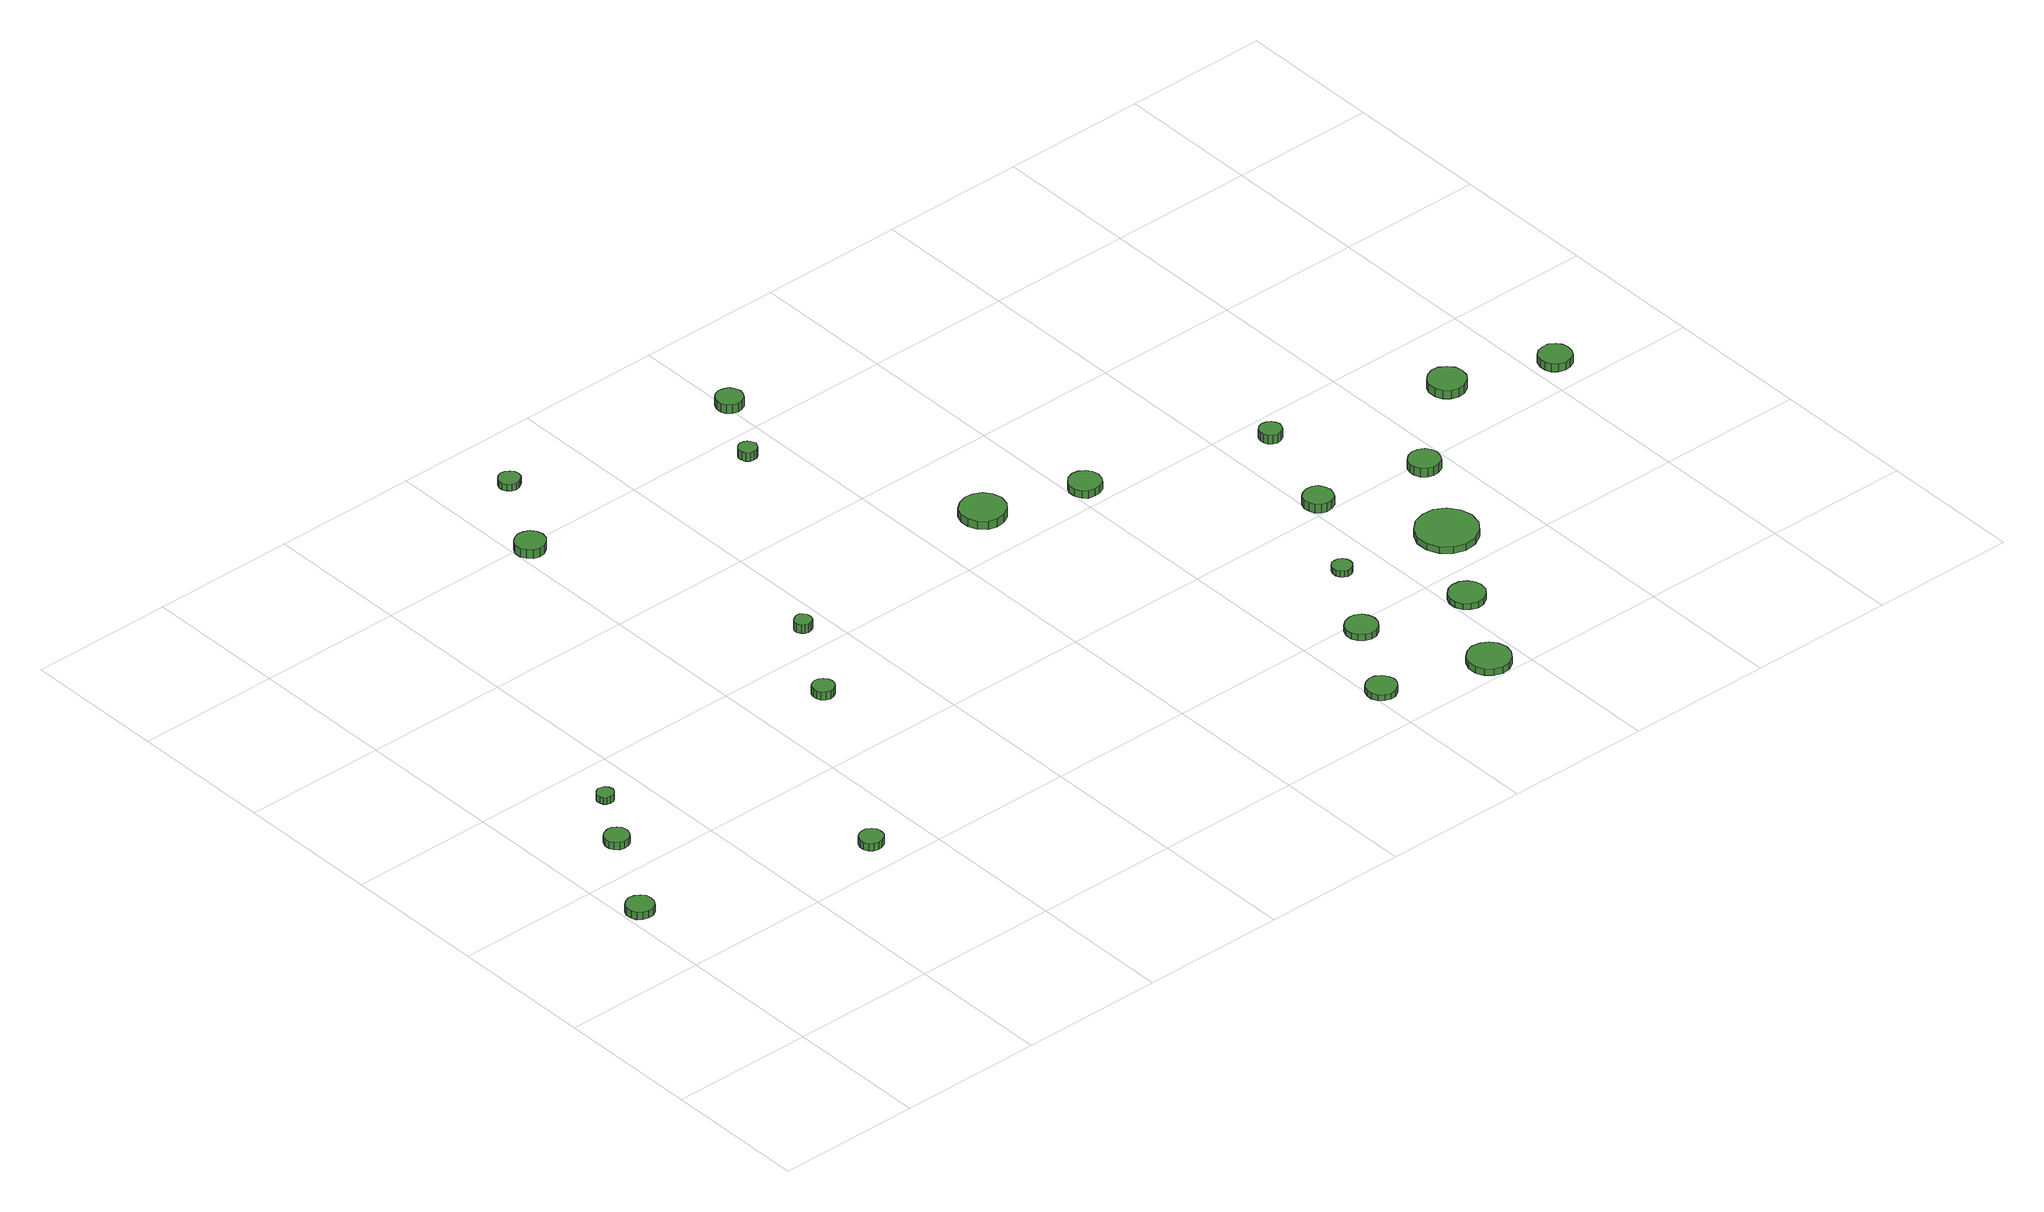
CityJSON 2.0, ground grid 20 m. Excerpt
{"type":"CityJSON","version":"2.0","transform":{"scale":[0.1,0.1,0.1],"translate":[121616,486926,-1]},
"CityObjects":{
"tree1":{"type":"SolitaryVegetationObject","attributes":{"function":"something"},"geometry":[{"type":"MultiSurface","lod":"1","boundaries":[[[0,1,2,3,4,5,6,7,8,9,10,11,12,13,14]],[[15,16,17,18,19,20,21,22,23,24,25,26,27,28,29]],[[0,29,28,1]],[[1,28,27,2]],[[2,27,26,3]],[[3,26,25,4]],[[4,25,24,5]],[[5,24,23,6]],[[6,23,22,7]],[[7,22,21,8]],[[8,21,20,9]],[[9,20,19,10]],[[10,19,18,11]],[[11,18,17,12]],[[12,17,16,13]],[[13,16,15,14]],[[14,15,29,0]]]}]},
"tree2":{"type":"SolitaryVegetationObject","attributes":{"function":"something"},"geometry":[{"type":"MultiSurface","lod":"1","boundaries":[[[30,31,32,33,34,35,36,37,38,39,40,41,42,43,44]],[[45,46,47,48,49,50,51,52,53,54,55,56,57,58,59]],[[30,59,58,31]],[[31,58,57,32]],[[32,57,56,33]],[[33,56,55,34]],[[34,55,54,35]],[[35,54,53,36]],[[36,53,52,37]],[[37,52,51,38]],[[38,51,50,39]],[[39,50,49,40]],[[40,49,48,41]],[[41,48,47,42]],[[42,47,46,43]],[[43,46,45,44]],[[44,45,59,30]]]}]},
"tree3":{"type":"SolitaryVegetationObject","attributes":{"function":"something"},"geometry":[{"type":"MultiSurface","lod":"1","boundaries":[[[60,61,62,63,64,65,66,67,68,69,70,71,72,73,74]],[[75,76,77,78,79,80,81,82,83,84,85,86,87,88,89]],[[60,89,88,61]],[[61,88,87,62]],[[62,87,86,63]],[[63,86,85,64]],[[64,85,84,65]],[[65,84,83,66]],[[66,83,82,67]],[[67,82,81,68]],[[68,81,80,69]],[[69,80,79,70]],[[70,79,78,71]],[[71,78,77,72]],[[72,77,76,73]],[[73,76,75,74]],[[74,75,89,60]]]}]},
"tree4":{"type":"SolitaryVegetationObject","attributes":{"function":"something"},"geometry":[{"type":"MultiSurface","lod":"1","boundaries":[[[90,91,92,93,94,95,96,97,98,99,100,101,102,103,104]],[[105,106,107,108,109,110,111,112,113,114,115,116,117,118,119]],[[90,119,118,91]],[[91,118,117,92]],[[92,117,116,93]],[[93,116,115,94]],[[94,115,114,95]],[[95,114,113,96]],[[96,113,112,97]],[[97,112,111,98]],[[98,111,110,99]],[[99,110,109,100]],[[100,109,108,101]],[[101,108,107,102]],[[102,107,106,103]],[[103,106,105,104]],[[104,105,119,90]]]}]},
"tree5":{"type":"SolitaryVegetationObject","attributes":{"function":"something"},"geometry":[{"type":"MultiSurface","lod":"1","boundaries":[[[120,121,122,123,124,125,126,127,128,129,130,131,132,133,134]],[[135,136,137,138,139,140,141,142,143,144,145,146,147,148,149]],[[120,149,148,121]],[[121,148,147,122]],[[122,147,146,123]],[[123,146,145,124]],[[124,145,144,125]],[[125,144,143,126]],[[126,143,142,127]],[[127,142,141,128]],[[128,141,140,129]],[[129,140,139,130]],[[130,139,138,131]],[[131,138,137,132]],[[132,137,136,133]],[[133,136,135,134]],[[134,135,149,120]]]}]},
"tree6":{"type":"SolitaryVegetationObject","attributes":{"function":"something"},"geometry":[{"type":"MultiSurface","lod":"1","boundaries":[[[150,151,152,153,154,155,156,157,158,159,160,161,162,163,164]],[[165,166,167,168,169,170,171,172,173,174,175,176,177,178,179]],[[150,179,178,151]],[[151,178,177,152]],[[152,177,176,153]],[[153,176,175,154]],[[154,175,174,155]],[[155,174,173,156]],[[156,173,172,157]],[[157,172,171,158]],[[158,171,170,159]],[[159,170,169,160]],[[160,169,168,161]],[[161,168,167,162]],[[162,167,166,163]],[[163,166,165,164]],[[164,165,179,150]]]}]},
"tree7":{"type":"SolitaryVegetationObject","attributes":{"function":"something"},"geometry":[{"type":"MultiSurface","lod":"1","boundaries":[[[180,181,182,183,184,185,186,187,188,189,190,191,192,193,194]],[[195,196,197,198,199,200,201,202,203,204,205,206,207,208,209]],[[180,209,208,181]],[[181,208,207,182]],[[182,207,206,183]],[[183,206,205,184]],[[184,205,204,185]],[[185,204,203,186]],[[186,203,202,187]],[[187,202,201,188]],[[188,201,200,189]],[[189,200,199,190]],[[190,199,198,191]],[[191,198,197,192]],[[192,197,196,193]],[[193,196,195,194]],[[194,195,209,180]]]}]},
"tree8":{"type":"SolitaryVegetationObject","attributes":{"function":"something"},"geometry":[{"type":"MultiSurface","lod":"1","boundaries":[[[210,211,212,213,214,215,216,217,218,219,220,221,222,223,224]],[[225,226,227,228,229,230,231,232,233,234,235,236,237,238,239]],[[210,239,238,211]],[[211,238,237,212]],[[212,237,236,213]],[[213,236,235,214]],[[214,235,234,215]],[[215,234,233,216]],[[216,233,232,217]],[[217,232,231,218]],[[218,231,230,219]],[[219,230,229,220]],[[220,229,228,221]],[[221,228,227,222]],[[222,227,226,223]],[[223,226,225,224]],[[224,225,239,210]]]}]},
"tree9":{"type":"SolitaryVegetationObject","attributes":{"function":"something"},"geometry":[{"type":"MultiSurface","lod":"1","boundaries":[[[240,241,242,243,244,245,246,247,248,249,250,251,252,253,254]],[[255,256,257,258,259,260,261,262,263,264,265,266,267,268,269]],[[240,269,268,241]],[[241,268,267,242]],[[242,267,266,243]],[[243,266,265,244]],[[244,265,264,245]],[[245,264,263,246]],[[246,263,262,247]],[[247,262,261,248]],[[248,261,260,249]],[[249,260,259,250]],[[250,259,258,251]],[[251,258,257,252]],[[252,257,256,253]],[[253,256,255,254]],[[254,255,269,240]]]}]},
"tree10":{"type":"SolitaryVegetationObject","attributes":{"function":"something"},"geometry":[{"type":"MultiSurface","lod":"1","boundaries":[[[270,271,272,273,274,275,276,277,278,279,280,281,282,283,284]],[[285,286,287,288,289,290,291,292,293,294,295,296,297,298,299]],[[270,299,298,271]],[[271,298,297,272]],[[272,297,296,273]],[[273,296,295,274]],[[274,295,294,275]],[[275,294,293,276]],[[276,293,292,277]],[[277,292,291,278]],[[278,291,290,279]],[[279,290,289,280]],[[280,289,288,281]],[[281,288,287,282]],[[282,287,286,283]],[[283,286,285,284]],[[284,285,299,270]]]}]},
"tree11":{"type":"SolitaryVegetationObject","attributes":{"function":"something"},"geometry":[{"type":"MultiSurface","lod":"1","boundaries":[[[300,301,302,303,304,305,306,307,308,309,310,311,312,313,314]],[[315,316,317,318,319,320,321,322,323,324,325,326,327,328,329]],[[300,329,328,301]],[[301,328,327,302]],[[302,327,326,303]],[[303,326,325,304]],[[304,325,324,305]],[[305,324,323,306]],[[306,323,322,307]],[[307,322,321,308]],[[308,321,320,309]],[[309,320,319,310]],[[310,319,318,311]],[[311,318,317,312]],[[312,317,316,313]],[[313,316,315,314]],[[314,315,329,300]]]}]},
"tree12":{"type":"SolitaryVegetationObject","attributes":{"function":"something"},"geometry":[{"type":"MultiSurface","lod":"1","boundaries":[[[330,331,332,333,334,335,336,337,338,339,340,341,342,343,344]],[[345,346,347,348,349,350,351,352,353,354,355,356,357,358,359]],[[330,359,358,331]],[[331,358,357,332]],[[332,357,356,333]],[[333,356,355,334]],[[334,355,354,335]],[[335,354,353,336]],[[336,353,352,337]],[[337,352,351,338]],[[338,351,350,339]],[[339,350,349,340]],[[340,349,348,341]],[[341,348,347,342]],[[342,347,346,343]],[[343,346,345,344]],[[344,345,359,330]]]}]},
"tree13":{"type":"SolitaryVegetationObject","attributes":{"function":"something"},"geometry":[{"type":"MultiSurface","lod":"1","boundaries":[[[360,361,362,363,364,365,366,367,368,369,370,371,372,373,374]],[[375,376,377,378,379,380,381,382,383,384,385,386,387,388,389]],[[360,389,388,361]],[[361,388,387,362]],[[362,387,386,363]],[[363,386,385,364]],[[364,385,384,365]],[[365,384,383,366]],[[366,383,382,367]],[[367,382,381,368]],[[368,381,380,369]],[[369,380,379,370]],[[370,379,378,371]],[[371,378,377,372]],[[372,377,376,373]],[[373,376,375,374]],[[374,375,389,360]]]}]},
"tree14":{"type":"SolitaryVegetationObject","attributes":{"function":"something"},"geometry":[{"type":"MultiSurface","lod":"1","boundaries":[[[390,391,392,393,394,395,396,397,398,399,400,401,402,403,404]],[[405,406,407,408,409,410,411,412,413,414,415,416,417,418,419]],[[390,419,418,391]],[[391,418,417,392]],[[392,417,416,393]],[[393,416,415,394]],[[394,415,414,395]],[[395,414,413,396]],[[396,413,412,397]],[[397,412,411,398]],[[398,411,410,399]],[[399,410,409,400]],[[400,409,408,401]],[[401,408,407,402]],[[402,407,406,403]],[[403,406,405,404]],[[404,405,419,390]]]}]},
"tree15":{"type":"SolitaryVegetationObject","attributes":{"function":"something"},"geometry":[{"type":"MultiSurface","lod":"1","boundaries":[[[420,421,422,423,424,425,426,427,428,429,430,431,432,433,434]],[[435,436,437,438,439,440,441,442,443,444,445,446,447,448,449]],[[420,449,448,421]],[[421,448,447,422]],[[422,447,446,423]],[[423,446,445,424]],[[424,445,444,425]],[[425,444,443,426]],[[426,443,442,427]],[[427,442,441,428]],[[428,441,440,429]],[[429,440,439,430]],[[430,439,438,431]],[[431,438,437,432]],[[432,437,436,433]],[[433,436,435,434]],[[434,435,449,420]]]}]},
"tree16":{"type":"SolitaryVegetationObject","attributes":{"function":"something"},"geometry":[{"type":"MultiSurface","lod":"1","boundaries":[[[450,451,452,453,454,455,456,457,458,459,460,461,462,463,464]],[[465,466,467,468,469,470,471,472,473,474,475,476,477,478,479]],[[450,479,478,451]],[[451,478,477,452]],[[452,477,476,453]],[[453,476,475,454]],[[454,475,474,455]],[[455,474,473,456]],[[456,473,472,457]],[[457,472,471,458]],[[458,471,470,459]],[[459,470,469,460]],[[460,469,468,461]],[[461,468,467,462]],[[462,467,466,463]],[[463,466,465,464]],[[464,465,479,450]]]}]},
"tree17":{"type":"SolitaryVegetationObject","attributes":{"function":"something"},"geometry":[{"type":"MultiSurface","lod":"1","boundaries":[[[480,481,482,483,484,485,486,487,488,489,490,491,492,493,494]],[[495,496,497,498,499,500,501,502,503,504,505,506,507,508,509]],[[480,509,508,481]],[[481,508,507,482]],[[482,507,506,483]],[[483,506,505,484]],[[484,505,504,485]],[[485,504,503,486]],[[486,503,502,487]],[[487,502,501,488]],[[488,501,500,489]],[[489,500,499,490]],[[490,499,498,491]],[[491,498,497,492]],[[492,497,496,493]],[[493,496,495,494]],[[494,495,509,480]]]}]},
"tree18":{"type":"SolitaryVegetationObject","attributes":{"function":"something"},"geometry":[{"type":"MultiSurface","lod":"1","boundaries":[[[510,511,512,513,514,515,516,517,518,519,520,521,522,523,524]],[[525,526,527,528,529,530,531,532,533,534,535,536,537,538,539]],[[510,539,538,511]],[[511,538,537,512]],[[512,537,536,513]],[[513,536,535,514]],[[514,535,534,515]],[[515,534,533,516]],[[516,533,532,517]],[[517,532,531,518]],[[518,531,530,519]],[[519,530,529,520]],[[520,529,528,521]],[[521,528,527,522]],[[522,527,526,523]],[[523,526,525,524]],[[524,525,539,510]]]}]},
"tree19":{"type":"SolitaryVegetationObject","attributes":{"function":"something"},"geometry":[{"type":"MultiSurface","lod":"1","boundaries":[[[540,541,542,543,544,545,546,547,548,549,550,551,552,553,554]],[[555,556,557,558,559,560,561,562,563,564,565,566,567,568,569]],[[540,569,568,541]],[[541,568,567,542]],[[542,567,566,543]],[[543,566,565,544]],[[544,565,564,545]],[[545,564,563,546]],[[546,563,562,547]],[[547,562,561,548]],[[548,561,560,549]],[[549,560,559,550]],[[550,559,558,551]],[[551,558,557,552]],[[552,557,556,553]],[[553,556,555,554]],[[554,555,569,540]]]}]},
"tree20":{"type":"SolitaryVegetationObject","attributes":{"function":"something"},"geometry":[{"type":"MultiSurface","lod":"1","boundaries":[[[570,571,572,573,574,575,576,577,578,579,580,581,582,583,584]],[[585,586,587,588,589,590,591,592,593,594,595,596,597,598,599]],[[570,599,598,571]],[[571,598,597,572]],[[572,597,596,573]],[[573,596,595,574]],[[574,595,594,575]],[[575,594,593,576]],[[576,593,592,577]],[[577,592,591,578]],[[578,591,590,579]],[[579,590,589,580]],[[580,589,588,581]],[[581,588,587,582]],[[582,587,586,583]],[[583,586,585,584]],[[584,585,599,570]]]}]},
"tree21":{"type":"SolitaryVegetationObject","attributes":{"function":"something"},"geometry":[{"type":"MultiSurface","lod":"1","boundaries":[[[600,601,602,603,604,605,606,607,608,609,610,611,612,613,614]],[[615,616,617,618,619,620,621,622,623,624,625,626,627,628,629]],[[600,629,628,601]],[[601,628,627,602]],[[602,627,626,603]],[[603,626,625,604]],[[604,625,624,605]],[[605,624,623,606]],[[606,623,622,607]],[[607,622,621,608]],[[608,621,620,609]],[[609,620,619,610]],[[610,619,618,611]],[[611,618,617,612]],[[612,617,616,613]],[[613,616,615,614]],[[614,615,629,600]]]}]},
"tree22":{"type":"SolitaryVegetationObject","attributes":{"function":"something"},"geometry":[{"type":"MultiSurface","lod":"1","boundaries":[[[630,631,632,633,634,635,636,637,638,639,640,641,642,643,644]],[[645,646,647,648,649,650,651,652,653,654,655,656,657,658,659]],[[630,659,658,631]],[[631,658,657,632]],[[632,657,656,633]],[[633,656,655,634]],[[634,655,654,635]],[[635,654,653,636]],[[636,653,652,637]],[[637,652,651,638]],[[638,651,650,639]],[[639,650,649,640]],[[640,649,648,641]],[[641,648,647,642]],[[642,647,646,643]],[[643,646,645,644]],[[644,645,659,630]]]}]},
"tree23":{"type":"SolitaryVegetationObject","attributes":{"function":"something"},"geometry":[{"type":"MultiSurface","lod":"1","boundaries":[[[660,661,662,663,664,665,666,667,668,669,670,671,672,673,674]],[[675,676,677,678,679,680,681,682,683,684,685,686,687,688,689]],[[660,689,688,661]],[[661,688,687,662]],[[662,687,686,663]],[[663,686,685,664]],[[664,685,684,665]],[[665,684,683,666]],[[666,683,682,667]],[[667,682,681,668]],[[668,681,680,669]],[[669,680,679,670]],[[670,679,678,671]],[[671,678,677,672]],[[672,677,676,673]],[[673,676,675,674]],[[674,675,689,660]]]}]}
},
"vertices":[
[41,330,17],[40,338,17],[35,344,17],[28,348,17],[20,349,17],[13,346,17],[7,341,17],[4,334,17],[4,326,17],[7,319,17],[13,314,17],[20,312,17],[28,312,17],[35,316,17],[40,323,17],[40,323,6],[35,316,6],[28,312,6],[20,312,6],[13,314,6],[7,319,6],[4,326,6],[4,334,6],[7,341,6],[13,346,6],[20,349,6],[28,348,6],[35,344,6],[40,338,6],[41,330,6],
[113,458,17],[111,465,17],[107,470,17],[101,474,17],[94,474,17],[88,472,17],[83,468,17],[80,461,17],[80,454,17],[83,448,17],[88,443,17],[94,441,17],[101,442,17],[107,445,17],[111,451,17],[111,451,6],[107,445,6],[101,442,6],[94,441,6],[88,443,6],[83,448,6],[80,454,6],[80,461,6],[83,468,6],[88,472,6],[94,474,6],[101,474,6],[107,470,6],[111,465,6],[113,458,6],
[157,535,16],[156,540,16],[153,544,16],[149,546,16],[144,547,16],[139,545,16],[136,542,16],[134,538,16],[134,533,16],[136,528,16],[139,525,16],[144,524,16],[149,524,16],[153,527,16],[156,531,16],[156,531,6],[153,527,6],[149,524,6],[144,524,6],[139,525,6],[136,528,6],[134,533,6],[134,538,6],[136,542,6],[139,545,6],[144,547,6],[149,546,6],[153,544,6],[156,540,6],[157,535,6],
[347,248,17],[346,255,17],[342,260,17],[336,264,17],[329,264,17],[323,262,17],[318,258,17],[315,251,17],[315,245,17],[318,238,17],[323,234,17],[329,232,17],[336,233,17],[342,236,17],[346,241,17],[346,241,6],[342,236,6],[336,233,6],[329,232,6],[323,234,6],[318,238,6],[315,245,6],[315,251,6],[318,258,6],[323,262,6],[329,264,6],[336,264,6],[342,260,6],[346,255,6],[347,248,6],
[509,524,18],[508,530,18],[504,535,18],[499,538,18],[493,539,18],[487,537,18],[482,533,18],[480,527,18],[480,521,18],[482,515,18],[487,511,18],[493,509,18],[499,510,18],[504,513,18],[508,518,18],[508,518,6],[504,513,6],[499,510,6],[493,509,6],[487,511,6],[482,515,6],[480,521,6],[480,527,6],[482,533,6],[487,537,6],[493,539,6],[499,538,6],[504,535,6],[508,530,6],[509,524,6],
[442,991,19],[440,999,19],[435,1006,19],[427,1010,19],[419,1011,19],[411,1008,19],[405,1003,19],[401,995,19],[401,986,19],[405,979,19],[411,973,19],[419,970,19],[427,971,19],[435,976,19],[440,982,19],[440,982,6],[435,976,6],[427,971,6],[419,970,6],[411,973,6],[405,979,6],[401,986,6],[401,995,6],[405,1003,6],[411,1008,6],[419,1011,6],[427,1010,6],[435,1006,6],[440,999,6],[442,991,6],
[573,638,24],[572,643,24],[569,647,24],[565,650,24],[560,650,24],[555,648,24],[552,645,24],[549,641,24],[549,636,24],[552,631,24],[555,628,24],[560,626,24],[565,627,24],[569,629,24],[572,633,24],[572,633,11],[569,629,11],[565,627,11],[560,626,11],[555,628,11],[552,631,11],[549,636,11],[549,641,11],[552,645,11],[555,648,11],[560,650,11],[565,650,11],[569,647,11],[572,643,11],[573,638,11],
[506,1109,16],[505,1115,16],[501,1120,16],[496,1123,16],[490,1124,16],[484,1122,16],[480,1118,16],[477,1112,16],[477,1106,16],[480,1101,16],[484,1097,16],[490,1095,16],[496,1096,16],[501,1099,16],[505,1103,16],[505,1103,6],[501,1099,6],[496,1096,6],[490,1095,6],[484,1097,6],[480,1101,6],[477,1106,6],[477,1112,6],[480,1118,6],[484,1122,6],[490,1124,6],[496,1123,6],[501,1120,6],[505,1115,6],[506,1109,6],
[1036,71,16],[1034,79,16],[1029,86,16],[1021,91,16],[1013,92,16],[1005,89,16],[998,83,16],[995,75,16],[995,67,16],[998,59,16],[1005,53,16],[1013,50,16],[1021,51,16],[1029,56,16],[1034,63,16],[1034,63,7],[1029,56,7],[1021,51,7],[1013,50,7],[1005,53,7],[998,59,7],[995,67,7],[995,75,7],[998,83,7],[1005,89,7],[1013,92,7],[1021,91,7],[1029,86,7],[1034,79,7],[1036,71,7],
[763,957,22],[761,962,22],[758,967,22],[754,969,22],[749,970,22],[744,968,22],[740,965,22],[738,960,22],[738,955,22],[740,950,22],[744,946,22],[749,945,22],[754,945,22],[758,948,22],[761,952,22],[761,952,9],[758,948,9],[754,945,9],[749,945,9],[744,946,9],[740,950,9],[738,955,9],[738,960,9],[740,965,9],[744,968,9],[749,970,9],[754,969,9],[758,967,9],[761,962,9],[763,957,9],
[920,675,18],[917,687,18],[909,698,18],[898,704,18],[886,705,18],[874,701,18],[864,693,18],[859,681,18],[859,669,18],[864,657,18],[874,648,18],[886,644,18],[898,646,18],[909,652,18],[917,662,18],[917,662,6],[909,652,6],[898,646,6],[886,644,6],[874,648,6],[864,657,6],[859,669,6],[859,681,6],[864,693,6],[874,701,6],[886,705,6],[898,704,6],[909,698,6],[917,687,6],[920,675,6],
[825,1056,18],[823,1063,18],[819,1070,18],[812,1073,18],[805,1074,18],[797,1072,18],[792,1067,18],[789,1060,18],[789,1052,18],[792,1045,18],[797,1040,18],[805,1038,18],[812,1039,18],[819,1042,18],[823,1049,18],[823,1049,5],[819,1042,5],[812,1039,5],[805,1038,5],[797,1040,5],[792,1045,5],[789,1052,5],[789,1060,5],[792,1067,5],[797,1072,5],[805,1074,5],[812,1073,5],[819,1070,5],[823,1063,5],[825,1056,5],
[1102,183,16],[1100,192,16],[1095,199,16],[1087,204,16],[1078,204,16],[1070,202,16],[1063,196,16],[1059,187,16],[1059,178,16],[1063,170,16],[1070,164,16],[1078,161,16],[1087,162,16],[1095,167,16],[1100,174,16],[1100,174,7],[1095,167,7],[1087,162,7],[1078,161,7],[1070,164,7],[1063,170,7],[1059,178,7],[1059,187,7],[1063,196,7],[1070,202,7],[1078,204,7],[1087,204,7],[1095,199,7],[1100,192,7],[1102,183,7],
[1184,29,17],[1181,41,17],[1174,50,17],[1164,56,17],[1152,58,17],[1141,54,17],[1132,46,17],[1127,35,17],[1127,23,17],[1132,12,17],[1141,4,17],[1152,0,17],[1164,1,17],[1174,7,17],[1181,17,17],[1181,17,7],[1174,7,7],[1164,1,7],[1152,0,7],[1141,4,7],[1132,12,7],[1127,23,7],[1127,35,7],[1132,46,7],[1141,54,7],[1152,58,7],[1164,56,7],[1174,50,7],[1181,41,7],[1184,29,7],
[1044,635,16],[1042,644,16],[1037,651,16],[1029,656,16],[1020,657,16],[1011,654,16],[1005,648,16],[1001,640,16],[1001,631,16],[1005,622,16],[1011,616,16],[1020,614,16],[1029,615,16],[1037,619,16],[1042,626,16],[1042,626,5],[1037,619,5],[1029,615,5],[1020,614,5],[1011,616,5],[1005,622,5],[1001,631,5],[1001,640,5],[1005,648,5],[1011,654,5],[1020,657,5],[1029,656,5],[1037,651,5],[1042,644,5],[1044,635,5],
[1159,294,15],[1158,299,15],[1155,304,15],[1150,307,15],[1144,307,15],[1139,306,15],[1135,302,15],[1133,297,15],[1133,291,15],[1135,286,15],[1139,282,15],[1144,280,15],[1150,281,15],[1155,284,15],[1158,288,15],[1158,288,6],[1155,284,6],[1150,281,6],[1144,280,6],[1139,282,6],[1135,286,6],[1133,291,6],[1133,297,6],[1135,302,6],[1139,306,6],[1144,307,6],[1150,307,6],[1155,304,6],[1158,299,6],[1159,294,6],
[1248,149,15],[1246,158,15],[1240,167,15],[1231,172,15],[1221,173,15],[1212,170,15],[1204,163,15],[1200,154,15],[1200,144,15],[1204,134,15],[1212,128,15],[1221,124,15],[1231,125,15],[1240,131,15],[1246,139,15],[1246,139,6],[1240,131,6],[1231,125,6],[1221,124,6],[1212,128,6],[1204,134,6],[1200,144,6],[1200,154,6],[1204,163,6],[1212,170,6],[1221,173,6],[1231,172,6],[1240,167,6],[1246,158,6],[1248,149,6],
[1236,419,19],[1234,427,19],[1230,434,19],[1222,438,19],[1214,439,19],[1206,436,19],[1200,431,19],[1197,423,19],[1197,415,19],[1200,407,19],[1206,402,19],[1214,399,19],[1222,400,19],[1230,404,19],[1234,411,19],[1234,411,6],[1230,404,6],[1222,400,6],[1214,399,6],[1206,402,6],[1200,407,6],[1197,415,6],[1197,423,6],[1200,431,6],[1206,436,6],[1214,439,6],[1222,438,6],[1230,434,6],[1234,427,6],[1236,419,6],
[1335,266,16],[1331,283,16],[1321,297,16],[1306,306,16],[1289,307,16],[1273,302,16],[1260,290,16],[1253,275,16],[1253,257,16],[1260,242,16],[1273,230,16],[1289,225,16],[1306,227,16],[1321,235,16],[1331,249,16],[1331,249,6],[1321,235,6],[1306,227,6],[1289,225,6],[1273,230,6],[1260,242,6],[1253,257,6],[1253,275,6],[1260,290,6],[1273,302,6],[1289,307,6],[1306,306,6],[1321,297,6],[1331,283,6],[1335,266,6],
[1277,560,22],[1275,566,22],[1272,571,22],[1266,574,22],[1260,575,22],[1254,573,22],[1249,569,22],[1247,563,22],[1247,557,22],[1249,551,22],[1254,547,22],[1260,545,22],[1266,546,22],[1272,549,22],[1275,554,22],[1275,554,9],[1272,549,9],[1266,546,9],[1260,545,9],[1254,547,9],[1249,551,9],[1247,557,9],[1247,563,9],[1249,569,9],[1254,573,9],[1260,575,9],[1266,574,9],[1272,571,9],[1275,566,9],[1277,560,9],
[1386,389,20],[1384,398,20],[1379,405,20],[1371,409,20],[1362,410,20],[1354,407,20],[1347,401,20],[1344,393,20],[1344,385,20],[1347,377,20],[1354,371,20],[1362,368,20],[1371,369,20],[1379,373,20],[1384,381,20],[1384,381,7],[1379,373,7],[1371,369,7],[1362,368,7],[1354,371,7],[1347,377,7],[1344,385,7],[1344,393,7],[1347,401,7],[1354,407,7],[1362,410,7],[1371,409,7],[1379,405,7],[1384,398,7],[1386,389,7],
[1523,498,19],[1521,509,19],[1514,517,19],[1505,523,19],[1495,524,19],[1485,520,19],[1477,513,19],[1473,504,19],[1473,493,19],[1477,483,19],[1485,476,19],[1495,473,19],[1505,474,19],[1514,479,19],[1521,488,19],[1521,488,6],[1514,479,6],[1505,474,6],[1495,473,6],[1485,476,6],[1477,483,6],[1473,493,6],[1473,504,6],[1477,513,6],[1485,520,6],[1495,524,6],[1505,523,6],[1514,517,6],[1521,509,6],[1523,498,6],
[1656,451,17],[1654,460,17],[1649,467,17],[1641,472,17],[1632,472,17],[1623,470,17],[1616,464,17],[1613,455,17],[1613,446,17],[1616,438,17],[1623,432,17],[1632,429,17],[1641,430,17],[1649,434,17],[1654,442,17],[1654,442,5],[1649,434,5],[1641,430,5],[1632,429,5],[1623,432,5],[1616,438,5],[1613,446,5],[1613,455,5],[1616,464,5],[1623,470,5],[1632,472,5],[1641,472,5],[1649,467,5],[1654,460,5],[1656,451,5]
]}
